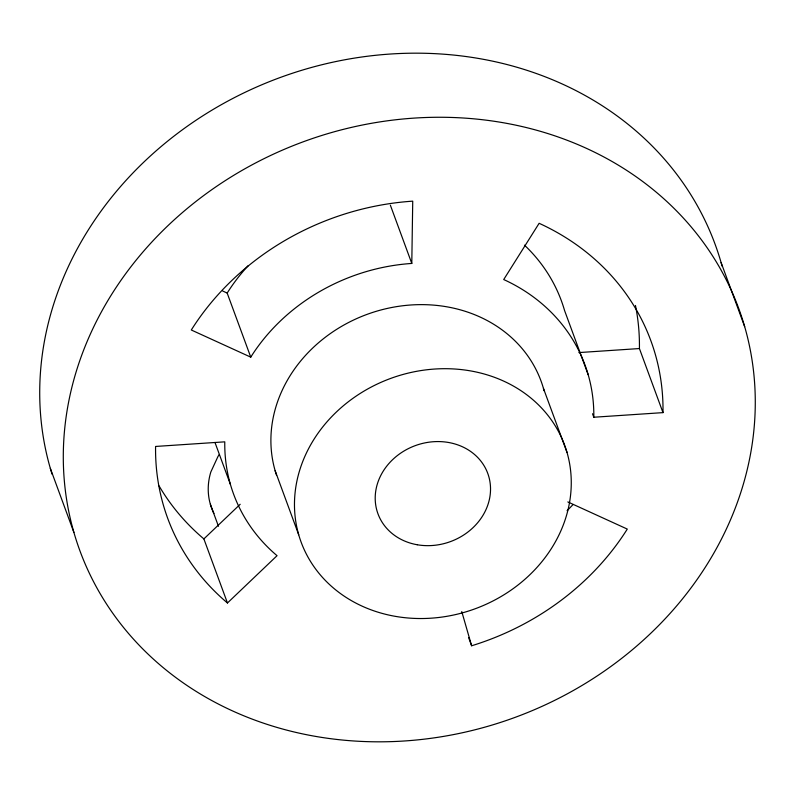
<?xml version="1.0" encoding="UTF-8"?>
<svg xmlns="http://www.w3.org/2000/svg" width="795" height="795" viewBox="0 0 795 795"><rect width="100%" height="100%" fill="white"/><g stroke="black" fill="none" stroke-linecap="round" stroke-linejoin="round"><path stroke-width="1.19" d="M411.79 263.443L412.734 201.155A257.381 224.896 -20.2 0 0 191.297 329.995L250.753 357.144A187.193 163.561 -20.2 0 1 411.79 263.443L390.365 205.189M227.459 602.988A257.381 224.896 -20.2 0 1 155.582 446.452L224.776 441.841A187.193 163.561 -20.2 0 0 277.048 555.685L227.459 602.988L203.878 538.911L240.189 504.278M578.869 352.583L639.419 348.548L662.99 412.625L593.805 417.236A187.193 163.561 -20.2 0 0 503.712 279.542L539.129 223.296A257.381 224.896 -20.2 0 1 662.99 412.625M222.689 291.01L227.171 293.067L250.753 357.144M567.829 501.933L627.285 529.082A257.381 224.896 -20.2 0 1 471.624 645.769L468.623 637.61M721.105 262.579L744.677 326.656A350.983 306.671 -20.2 0 1 315.208 736.329A350.983 306.671 -20.2 0 1 167.983 225.631A350.983 306.671 -20.2 0 1 744.677 326.656M588.161 374.674L564.589 310.587A187.193 163.561 -20.2 0 0 524.471 245.148M592.514 413.748L593.805 417.236M543.442 388.387L567.024 452.464A140.387 122.668 -20.2 0 1 395.234 616.334A140.387 122.668 -20.2 0 1 336.345 412.048A140.387 122.668 -20.2 0 1 567.024 452.464M275.13 470.69L298.711 534.767M214.978 442.467L230.411 484.413M210.347 504.219L218.466 526.28M50.324 468.344L73.895 532.421M461.766 611.564L471.624 645.769M276.6 475.38A140.387 122.668 -20.2 0 1 373.948 312.018A140.387 122.668 -20.2 0 1 544.098 390.752M52.082 474.208A350.983 306.671 -20.2 0 1 299.367 71.023A350.983 306.671 -20.2 0 1 722.099 266.116M227.171 293.067A187.193 163.561 -20.2 0 1 248.249 265.609M635.453 305.459A257.381 224.896 -20.2 0 1 639.419 348.548M573.086 504.507A257.381 224.896 -20.2 0 1 567.073 510.708M203.878 538.911A257.381 224.896 -20.2 0 1 159.109 485.974M213.944 513.421A70.198 61.334 -20.2 0 1 210.834 471.982L217.969 456.499A70.198 61.334 -20.2 0 1 219.241 454.561M417.186 544.744A58.492 51.109 -20.2 0 0 488.766 476.473A58.492 51.109 -20.2 0 0 392.651 459.629A58.492 51.109 -20.2 0 0 417.186 544.744"/></g></svg>
